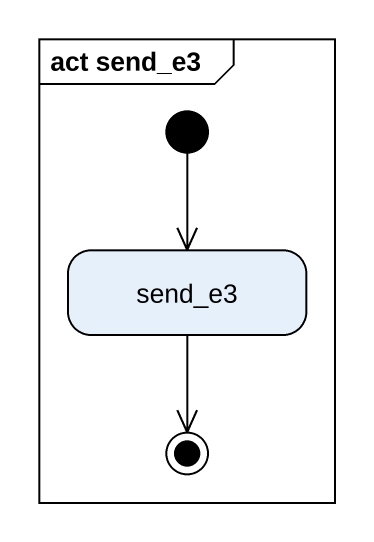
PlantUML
@startuml
mainframe act send_e3
hide empty description
state send_e3
[*] --> send_e3
send_e3 --> [*]
@enduml
